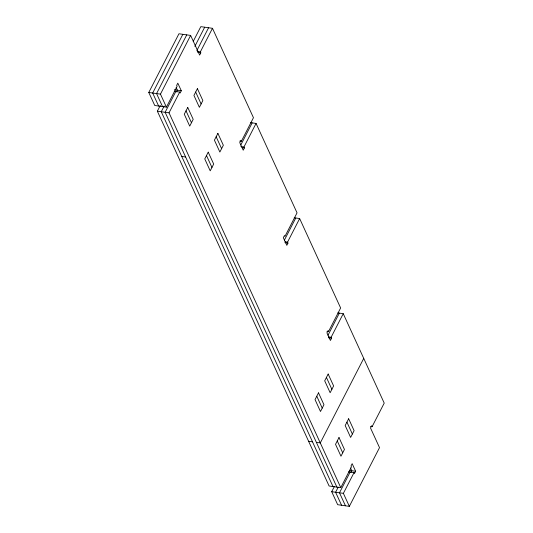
<?xml version="1.0" encoding="UTF-8"?>
<svg xmlns="http://www.w3.org/2000/svg" width="533" height="533" viewBox="0 0 533 533"><rect width="100%" height="100%" fill="white"/><g stroke="black" fill="none" stroke-linecap="round" stroke-linejoin="round"><path stroke-width="0.8" d="M174.251 91.303L179.701 92.076L180.141 93.028L181.3 90.777L177.809 83.161L176.65 85.42L177.089 86.373L166.416 107.133L154.743 105.481L148.78 92.476L178.955 33.766L190.634 35.425L199.642 55.079L200.801 52.827L200.361 51.874L212.48 28.302L200.801 26.65L193.232 41.381M182.846 34.319L152.678 93.028L158.634 106.027M186.743 34.872L156.569 93.581L162.525 106.58M166.416 107.133L160.46 94.128L190.634 35.425M348.609 471.818L354.059 472.591L354.492 473.537L355.651 471.285L352.166 463.677L351.007 465.929L351.44 466.881L340.774 487.642L329.094 485.989L157.355 111.184L160.3 105.461M164.191 106.007L161.246 111.737L332.985 486.542M194.851 46.351L204.692 27.203M175.81 91.529L165.143 112.29L336.876 487.089M196.85 50.588L208.583 27.749M176.536 91.916L177.402 90.224L176.137 87.459M340.774 487.642L169.034 112.836L179.701 92.076M239.777 141.078L241.336 141.298L253.455 117.72L212.48 28.302M240.816 144.976L252.176 122.876M241.336 141.298L240.903 140.346L239.743 142.597L243.228 150.206L244.387 147.954L243.954 147.001L256.067 123.429L250.617 122.657M284.402 240.11L295.762 218.01M256.067 123.429L297.041 212.854L284.928 236.425L284.489 235.473L283.329 237.725L286.821 245.34L287.973 243.081L287.54 242.129L299.653 218.557L294.203 217.784M326.956 331.333L328.515 331.553L340.627 307.981L299.653 218.557M327.995 335.237L339.354 313.137M328.515 331.553L328.075 330.6L326.922 332.852L330.407 340.467L331.566 338.208L331.126 337.256L343.245 313.684L337.795 312.918M363.733 358.396L320.286 442.93L316.395 442.383M370.542 426.46L372.101 426.68L371.668 425.727L370.508 427.979L379.516 447.64L349.342 506.35L337.669 504.698L331.706 491.699L334.284 486.682M338.175 487.235L335.603 492.245L341.56 505.251M372.101 426.68L384.22 403.108L343.245 313.684M350.161 472.038L339.494 492.798L345.451 505.797M350.887 472.425L351.76 470.732L350.487 467.967M349.342 506.35L343.385 493.351L354.059 472.591M197.25 51.434L200.361 51.874M197.683 52.387L200.801 52.827M174.291 89.784L181.3 90.777M148.78 92.476L160.46 94.128M157.355 111.184L169.034 112.836M240.836 146.562L243.954 147.001M242.055 147.621L244.387 147.954M181.733 156.449L185.631 156.995M285.208 241.802L287.54 242.129M284.862 242.642L287.973 243.081M328.794 336.929L331.126 337.256M328.448 337.769L331.566 338.208M308.607 441.277L312.498 441.83M349.421 470.406L355.651 471.285M331.706 491.699L343.385 493.351M195.671 92.049L201.114 103.942M216.151 136.761L221.601 148.654M326.436 377.437L331.879 389.323M346.923 422.143L352.366 434.035M186.017 110.837L191.46 122.73M206.498 155.549L211.947 167.442M316.782 396.219L322.225 408.111M337.262 440.931L342.712 452.823M187.749 107.459L184.278 114.222L189.721 126.108L193.199 119.345L187.749 107.459M197.403 88.671L193.932 95.434L199.382 107.326L202.853 100.564L197.403 88.671M208.236 152.165L204.765 158.927L210.209 170.82L213.686 164.057L208.236 152.165M217.89 133.383L214.419 140.146L219.863 152.032L223.34 145.269L217.89 133.383M318.514 392.841L315.043 399.603L320.486 411.496L323.964 404.734L318.514 392.841M328.168 374.053L324.697 380.815L330.147 392.708L333.618 385.945L328.168 374.053M339.001 437.546L335.53 444.315L340.973 456.201L344.451 449.439L339.001 437.546M348.655 418.765L345.184 425.527L350.627 437.42L354.105 430.657L348.655 418.765"/></g></svg>
